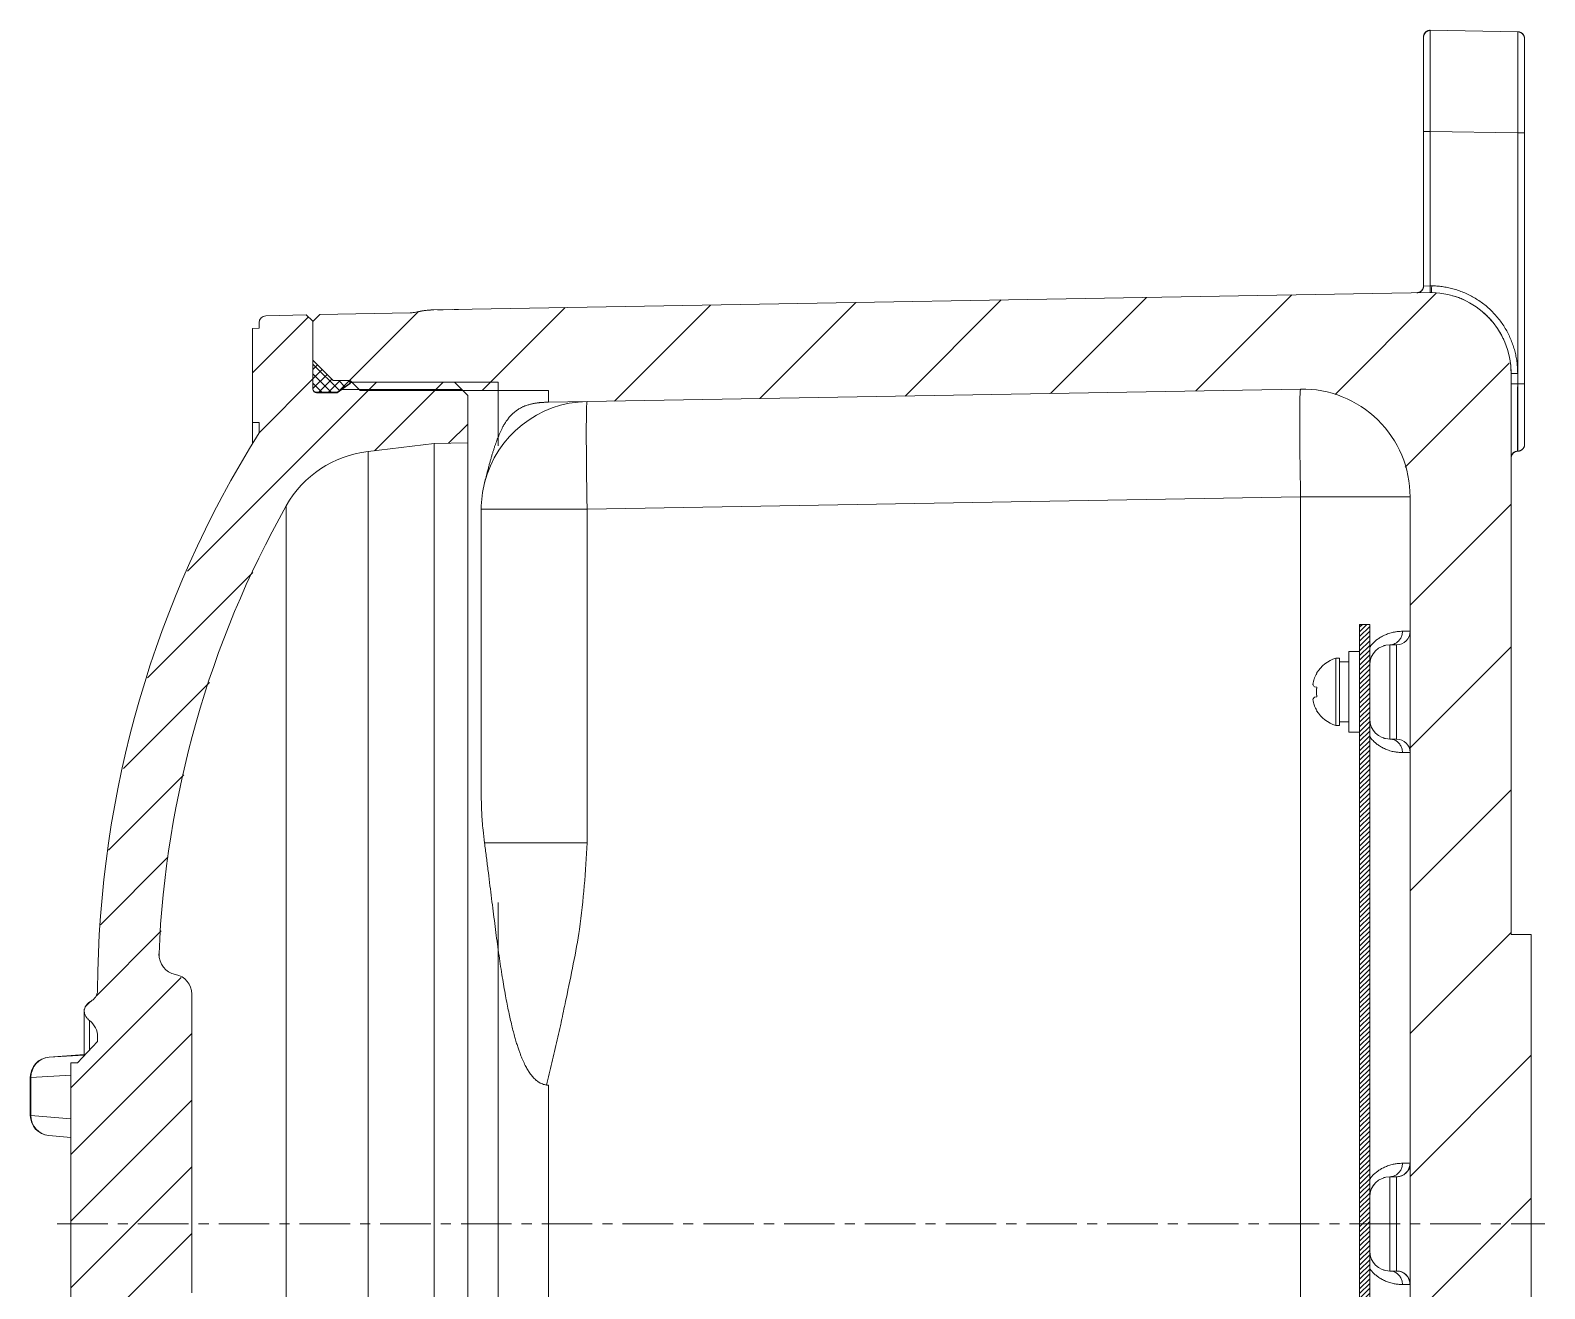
# Model space of a CAD drawing. Header units: millimetres. Extents: x -728 to 992, y -670 to 797.
# Drawn here: x -728.3 to -503.3, y -9.6 to 177.3 of the extents above; entities that cross this region are included whole.
import ezdxf

# ---------------------------------------------------------------- set-up
doc = ezdxf.new("R2010")
doc.units = ezdxf.units.MM
doc.linetypes.add('K5LT_AXLED', pattern=[12, 7.5, -1.5, 1.5, -1.5])
doc.linetypes.add('K5LT_THIN', pattern=[0])

# ---------------------------------------------------------------- blocks, each defined once
blk = doc.blocks.new('U1')
h = blk.add_hatch()
h.set_pattern_fill('', angle=45, style=0, pattern_type=0)
h.set_pattern_definition([(45, (0, 0), (-10.6066, 10.6066), [])])
h.paths.add_polyline_path([(-520.28, -138.32), (-520.07, -138.31), (-515.8, -137.44), (-512.11, -135.1), (-509.51, -131.6), (-508.33, -127.4), (-508.28, -126.31), (-508.28, -43), (-505.28, -43), (-505.28, 43), (-508.28, 43), (-508.28, 126.31), (-509.08, 130.6), (-511.35, 134.33), (-514.81, 136.99), (-518.99, 138.24), (-520.07, 138.31), (-520.28, 138.32), (-668.32, 135.73), (-668.32, 135.73), (-669.16, 135.69), (-669.99, 135.59), (-670.82, 135.43), (-670.82, 135.43), (-671.16, 135.36), (-671.5, 135.32), (-671.85, 135.3), (-671.85, 135.3), (-685.28, 135.07), (-686.28, 134.03), (-686.28, 128.25), (-683.28, 125.25), (-680.78, 125.25), (-679.28, 123.75), (-651.28, 123.75), (-651.28, 122.02), (-539.56, 123.97), (-534.57, 123.27), (-530.04, 121.04), (-526.44, 117.51), (-524.11, 113.04), (-523.28, 108.06), (-523.28, 107.98), (-523.28, -107.98), (-524.08, -112.96), (-526.38, -117.44), (-529.97, -120.99), (-534.48, -123.24), (-539.47, -123.98), (-539.56, -123.97), (-651.28, -122.02), (-651.28, -123.75), (-679.28, -123.75), (-680.78, -125.25), (-683.28, -125.25), (-686.28, -128.25), (-686.28, -134.03), (-685.28, -135.07), (-671.85, -135.3), (-671.85, -135.3), (-671.5, -135.32), (-671.16, -135.36), (-670.82, -135.43), (-670.82, -135.43), (-669.99, -135.59), (-669.16, -135.69), (-668.32, -135.73), (-668.32, -135.73)])
h = blk.add_hatch()
h.set_pattern_fill('', angle=45, style=0, pattern_type=0)
h.set_pattern_definition([(45, (0, 0), (-4.94975, 4.94975), [])])
h.paths.add_polyline_path([(-686.28, -134.05), (-686.28, -124), (-686.14, -123.65), (-685.78, -123.5), (-682.84, -123.5), (-682.55, -123.59), (-680.54, -125), (-665.28, -125), (-663.28, -123), (-663.28, -116), (-668.28, -115.87), (-678.1, -114.69), (-682.96, -113.35), (-687.17, -110.56), (-690.27, -106.64), (-697.11, -92.86), (-702.47, -78.44), (-706.32, -63.54), (-708.59, -48.33), (-709.16, -40.12), (-708.47, -38.08), (-706.72, -37.05), (-704.89, -35.92), (-704.28, -34.11), (-704.28, -19.24), (-705.28, -19.22), (-705.28, -10.27), (-704.28, -10.24), (-704.28, 34.11), (-705.06, 36.12), (-706.72, 37.05), (-708.55, 38.19), (-709.16, 40.12), (-707.73, 55.44), (-704.72, 70.53), (-700.16, 85.22), (-694.1, 99.36), (-690.27, 106.64), (-687.14, 110.59), (-682.93, 113.37), (-678.1, 114.69), (-668.28, 115.87), (-663.28, 116), (-663.28, 123), (-665.28, 125), (-680.54, 125), (-682.55, 123.59), (-682.84, 123.5), (-685.78, 123.5), (-686.14, 123.65), (-686.28, 124), (-686.28, 134.05), (-687.28, 135), (-693.31, 134.84), (-694.01, 134.53), (-694.28, 133.84), (-694.28, 133), (-695.28, 132.97), (-695.28, 119.03), (-694.28, 119), (-694.28, 117.49), (-702.01, 103.66), (-708.31, 89.12), (-713.11, 74.02), (-716.36, 58.51), (-718.04, 42.76), (-718.28, 34.77), (-718.37, 34.2), (-718.37, 34.19), (-718.37, 34.17), (-718.38, 34.14), (-718.41, 34.08), (-718.43, 34.02), (-718.43, 34.02), (-718.43, 34.01), (-718.44, 34), (-718.45, 33.97), (-718.48, 33.91), (-718.5, 33.87), (-718.51, 33.86), (-718.51, 33.86), (-718.52, 33.84), (-718.53, 33.82), (-718.56, 33.77), (-718.58, 33.73), (-718.58, 33.73), (-718.59, 33.72), (-718.6, 33.71), (-718.61, 33.69), (-718.64, 33.64), (-718.67, 33.6), (-718.67, 33.6), (-718.68, 33.59), (-718.69, 33.58), (-718.71, 33.55), (-718.75, 33.51), (-718.8, 33.44), (-718.81, 33.43), (-718.82, 33.42), (-718.85, 33.4), (-718.9, 33.35), (-719, 33.25), (-719.23, 33.09), (-719.31, 33.04), (-719.56, 32.88), (-719.57, 32.87), (-719.58, 32.87), (-719.59, 32.85), (-719.63, 32.82), (-719.7, 32.76), (-719.76, 32.7), (-719.77, 32.69), (-719.78, 32.68), (-719.79, 32.67), (-719.82, 32.63), (-719.89, 32.56), (-719.95, 32.48), (-719.95, 32.48), (-719.96, 32.47), (-719.97, 32.45), (-720, 32.42), (-720.04, 32.34), (-720.08, 32.29), (-720.08, 32.29), (-720.08, 32.28), (-720.09, 32.27), (-720.1, 32.24), (-720.13, 32.18), (-720.14, 32.17), (-720.14, 32.17), (-720.15, 32.16), (-720.15, 32.14), (-720.17, 32.11), (-720.2, 32.04), (-720.25, 31.91), (-720.25, 31.9), (-720.25, 31.9), (-720.25, 31.89), (-720.26, 31.87), (-720.27, 31.84), (-720.28, 31.79), (-720.21, 31.27), (-720.21, 31.26), (-720.21, 31.24), (-720.2, 31.21), (-720.18, 31.15), (-720.14, 31.06), (-720.14, 31.05), (-720.14, 31.05), (-720.13, 31.03), (-720.12, 31), (-720.09, 30.94), (-720.07, 30.9), (-720.07, 30.89), (-720.07, 30.89), (-720.06, 30.87), (-720.04, 30.84), (-720.01, 30.79), (-719.98, 30.74), (-719.98, 30.73), (-719.98, 30.73), (-719.97, 30.71), (-719.95, 30.69), (-719.91, 30.63), (-719.88, 30.58), (-719.87, 30.58), (-719.87, 30.57), (-719.86, 30.56), (-719.84, 30.53), (-719.8, 30.48), (-719.75, 30.43), (-719.75, 30.43), (-719.74, 30.42), (-719.72, 30.4), (-719.69, 30.37), (-719.62, 30.3), (-719.48, 30.19), (-718.34, 28.36), (-718.28, 27.79), (-718.28, 27.08), (-721.28, 23.92), (-722.28, 23.9), (-722.28, -23.9), (-721.28, -23.92), (-718.28, -27.08), (-718.28, -27.79), (-719.06, -29.8), (-719.48, -30.19), (-719.76, -30.44), (-719.76, -30.44), (-719.77, -30.45), (-719.78, -30.47), (-719.81, -30.5), (-719.87, -30.58), (-719.88, -30.58), (-719.88, -30.59), (-719.89, -30.59), (-719.9, -30.61), (-719.91, -30.63), (-719.95, -30.69), (-719.99, -30.74), (-719.99, -30.74), (-719.99, -30.75), (-720, -30.76), (-720.02, -30.79), (-720.05, -30.85), (-720.07, -30.9), (-720.08, -30.9), (-720.08, -30.91), (-720.09, -30.92), (-720.1, -30.95), (-720.12, -31.01), (-720.15, -31.06), (-720.15, -31.07), (-720.15, -31.07), (-720.16, -31.09), (-720.17, -31.12), (-720.19, -31.19), (-720.21, -31.27), (-720.22, -31.28), (-720.22, -31.3), (-720.23, -31.33), (-720.24, -31.39), (-720.26, -31.51), (-720.28, -31.75), (-720.28, -31.79), (-720.25, -31.91), (-720.25, -31.91), (-720.24, -31.92), (-720.24, -31.94), (-720.23, -31.97), (-720.2, -32.04), (-720.14, -32.16), (-720.14, -32.17), (-720.14, -32.18), (-720.13, -32.19), (-720.12, -32.2), (-720.11, -32.24), (-720.07, -32.3), (-720.07, -32.3), (-720.07, -32.31), (-720.06, -32.32), (-720.04, -32.35), (-720.01, -32.4), (-719.95, -32.49), (-719.94, -32.49), (-719.94, -32.5), (-719.92, -32.52), (-719.9, -32.55), (-719.84, -32.62), (-719.76, -32.7), (-719.76, -32.71), (-719.75, -32.71), (-719.73, -32.73), (-719.7, -32.76), (-719.63, -32.82), (-719.56, -32.88), (-719.55, -32.88), (-719.54, -32.89), (-719.52, -32.91), (-719.49, -32.93), (-719.41, -32.99), (-719.31, -33.04), (-718.8, -33.45), (-718.79, -33.45), (-718.78, -33.47), (-718.76, -33.49), (-718.71, -33.55), (-718.67, -33.6), (-718.67, -33.61), (-718.66, -33.61), (-718.65, -33.62), (-718.63, -33.65), (-718.6, -33.7), (-718.58, -33.73), (-718.58, -33.73), (-718.58, -33.74), (-718.57, -33.75), (-718.55, -33.78), (-718.53, -33.82), (-718.5, -33.87), (-718.5, -33.87), (-718.5, -33.88), (-718.49, -33.89), (-718.48, -33.92), (-718.45, -33.97), (-718.43, -34.03), (-718.43, -34.03), (-718.42, -34.04), (-718.42, -34.05), (-718.41, -34.08), (-718.39, -34.14), (-718.36, -34.2), (-718.36, -34.21), (-718.36, -34.23), (-718.35, -34.26), (-718.33, -34.32), (-718.31, -34.44), (-718.28, -34.7), (-718.28, -34.77), (-717.41, -50.59), (-714.95, -66.25), (-710.92, -81.57), (-705.37, -96.41), (-698.35, -110.62), (-694.28, -117.49), (-694.28, -119), (-695.28, -119.03), (-695.28, -132.97), (-694.28, -133), (-694.28, -133.84), (-693.99, -134.55), (-693.31, -134.84), (-687.28, -135)])
h = blk.add_hatch()
h.set_pattern_fill('', angle=45, style=0, pattern_type=0)
h.set_pattern_definition([(45, (0, 0), (-0.7071068, 0.7071068), []), (135, (0, 0), (-0.7071068, -0.7071068), [])])
h.paths.add_polyline_path([(-680.76, -125.25), (-680.76, -124.79), (-682.68, -123.44), (-685.78, -123.44), (-686.14, -123.59), (-686.28, -123.94), (-686.28, -128.25), (-683.28, -125.25)])
h.paths.add_polyline_path([(-680.76, 124.79), (-680.76, 125.25), (-683.28, 125.25), (-686.28, 128.25), (-686.28, 123.94), (-686.14, 123.59), (-685.78, 123.44), (-682.68, 123.44)])
h = blk.add_hatch()
h.set_pattern_fill('', angle=45, style=0, pattern_type=0)
h.set_pattern_definition([(45, (0, 0), (-0.3535534, 0.3535534), [])])
h.paths.add_polyline_path([(-530.78, 89), (-530.78, -89), (-529.28, -89), (-529.28, 89)])
at = {"color": 7, "linetype": 'K5LT_THIN', "lineweight": 18}
for p, q in [((-521.28, 162.25), (-521.28, 176.25)), ((-521.28, 176.25), (-521.28, 162.25)), ((-520.3, 177.25), (-520.28, 177.25)), ((-520.3, 177.25), (-520.3, 177.25)), ((-520.3, 177.25), (-520.3, 177.25)), ((-520.28, 177.25), (-507.27, 177.02)), ((-520.28, 177.25), (-520.28, 162.25)), ((-507.26, 177.02), (-507.27, 177.02)), ((-507.27, 177.02), (-507.26, 177.02)), ((-506.28, 176.02), (-506.28, 162.03)), ((-506.28, 176.02), (-506.28, 176.02)), ((-506.28, 176.02), (-506.28, 162.03)), ((-521.28, 162.25), (-520.3, 162.25)), ((-521.28, 162.25), (-521.28, 139.28)), ((-520.3, 162.25), (-520.3, 139.32)), ((-520.3, 162.25), (-520.28, 162.25)), ((-520.28, 162.25), (-520.28, 139.32)), ((-520.28, 162.25), (-507.27, 162.03)), ((-507.27, 162.03), (-507.27, 124.75)), ((-506.28, 162.03), (-507.27, 162.03)), ((-506.28, 162.03), (-506.28, 124.75)), ((-520.28, 138.32), (-668.32, 135.73)), ((-520.3, 139.32), (-521.28, 139.28)), ((-520.3, 139.32), (-520.28, 139.32)), ((-520.28, 139.32), (-520.07, 139.31)), ((-520.28, 139.32), (-520.28, 138.32)), ((-520.07, 138.31), (-520.28, 138.32)), ((-693.31, 134.84), (-687.28, 135)), ((-687.28, 135), (-686.28, 134.05)), ((-685.28, 135.07), (-686.28, 134.03)), ((-685.28, 135.07), (-671.85, 135.3)), ((-667.76, 135.74), (-666.96, 135.76)), ((-665.31, 135.78), (-664.66, 135.8)), ((-659.49, 135.89), (-659.49, 135.89)), ((-695.28, 132.97), (-694.28, 133)), ((-695.28, 132.97), (-695.28, 119.03)), ((-694.28, 133.84), (-694.28, 133)), ((-686.28, 124), (-686.28, 134.05)), ((-686.28, 134.03), (-686.28, 128.25)), ((-683.28, 125.25), (-686.28, 128.25)), ((-683.28, 125.25), (-686.28, 128.25)), ((-686.28, 128.25), (-686.28, 123.94)), ((-508.28, 126.31), (-507.3, 126.31)), ((-508.28, 43), (-508.28, 126.31)), ((-507.3, 126.31), (-507.3, 124.75)), ((-680.78, 125.25), (-683.28, 125.25)), ((-680.76, 125.25), (-683.28, 125.25)), ((-682.68, 123.44), (-680.76, 124.79)), ((-682.55, 123.59), (-680.54, 125)), ((-682.09, 123.92), (-664.2, 123.92)), ((-679.28, 123.75), (-680.78, 125.25)), ((-680.76, 124.79), (-680.76, 125.25)), ((-680.54, 125), (-665.28, 125)), ((-680.53, 125), (-658.78, 125)), ((-651.28, 123.75), (-679.28, 123.75)), ((-663.28, 123), (-665.28, 125)), ((-658.78, 125), (-658.78, 123.75)), ((-658.78, 123.75), (-658.78, 116.83)), ((-539.56, 123.97), (-651.28, 122.02)), ((-651.28, 122.02), (-651.28, 123.75)), ((-508.28, 124.75), (-507.3, 124.75)), ((-507.3, 124.75), (-507.27, 124.75)), ((-507.27, 124.75), (-506.28, 124.75)), ((-506.28, 124.75), (-506.28, 115.75)), ((-506.28, 115.75), (-506.28, 124.75)), ((-506.28, 124.75), (-506.28, 115.75)), ((-685.78, 123.5), (-682.84, 123.5)), ((-685.78, 123.44), (-682.68, 123.44)), ((-663.28, 116), (-663.28, 123)), ((-651.53, 122.02), (-651.53, 122.02)), ((-651.52, 122.02), (-651.53, 122.02)), ((-651.28, 122.02), (-651.52, 122.02)), ((-694.28, 119), (-695.28, 119.03)), ((-695.28, 119.03), (-695.28, 115.87)), ((-694.28, 119), (-694.28, 117.49)), ((-678.1, 114.69), (-668.28, 115.87)), ((-668.28, 115.87), (-663.28, 116)), ((-668.28, 115.87), (-668.28, -115.87)), ((-663.28, -116), (-663.28, 116)), ((-658.78, 116.83), (-658.78, 115.57)), ((-507.3, 114.75), (-507.27, 114.75)), ((-506.28, 115.74), (-506.28, 115.75)), ((-678.1, 114.69), (-678.1, -114.69)), ((-507.3, 114.75), (-507.3, 114.75)), ((-690.27, 106.64), (-690.27, -106.64)), ((-645.56, 106.13), (-661.28, 106.13)), ((-661.28, 106.13), (-661.28, 63.65)), ((-539.56, 107.98), (-645.56, 106.13)), ((-645.56, 106.13), (-645.56, 56.58)), ((-539.56, 107.98), (-523.28, 107.98)), ((-539.56, 107.98), (-539.56, -107.98)), ((-523.28, 107.98), (-523.28, -107.98)), ((-530.78, -89), (-530.78, 89)), ((-529.28, 89), (-530.78, 89)), ((-529.28, -89), (-529.28, 89)), ((-523.28, 88), (-524.43, 88)), ((-526.28, 72), (-526.28, 86)), ((-525.28, 86), (-526.28, 86)), ((-525.28, 72), (-525.28, 86)), ((-534.31, 84), (-533.78, 84)), ((-534.31, 84), (-534.31, 79)), ((-533.78, 84), (-533.78, 79)), ((-532.38, 83.45), (-533.78, 83.45)), ((-532.38, 73), (-532.38, 85)), ((-530.78, 85), (-532.38, 85)), ((-537.18, 81.79), (-537.14, 81.76)), ((-537.51, 79.78), (-537.14, 79.71)), ((-534.31, 79), (-534.31, 74)), ((-533.78, 79), (-533.78, 74)), ((-537.14, 78.29), (-537.51, 78.22)), ((-537.14, 76.24), (-537.18, 76.21)), ((-532.38, 74.55), (-533.78, 74.55)), ((-534.31, 74), (-533.78, 74)), ((-530.78, 73), (-532.38, 73)), ((-525.28, 72), (-526.28, 72)), ((-523.28, 70), (-524.43, 70)), ((-645.56, 56.58), (-660.79, 56.58)), ((-658.78, 47.71), (-658.78, 40.81)), ((-508.28, 43), (-505.28, 43)), ((-505.28, -43), (-505.28, 43)), ((-658.78, 40.81), (-658.78, -40.82)), ((-709.16, 40.12), (-709.16, 39.88)), ((-704.28, 34.11), (-704.28, -10.24)), ((-720.28, 31.79), (-720.28, 24.97)), ((-719.48, 30.19), (-719.48, 25.82)), ((-721.28, 23.92), (-718.28, 27.08)), ((-718.28, 27.79), (-718.28, 27.08)), ((-725.49, 24.77), (-720.28, 25.14)), ((-720.28, 25.14), (-725.49, 24.77)), ((-720.28, 25.04), (-725.49, 24.76)), ((-725.49, 24.76), (-725.49, 24.77)), ((-725.49, 24.77), (-725.49, 24.77)), ((-722.28, 23.9), (-721.28, 23.92)), ((-722.28, 23.9), (-722.28, -23.9)), ((-728.28, 21.78), (-728.28, 21.78)), ((-728.28, 21.76), (-728.28, 21.78)), ((-728.28, 16.11), (-728.28, 21.76)), ((-722.28, 22.08), (-728.18, 21.76)), ((-728.18, 16.1), (-728.18, 21.76)), ((-651.28, 20.59), (-651.28, -20.59)), ((-728.18, 16.1), (-722.28, 15.6)), ((-725.54, 13.12), (-722.28, 12.84)), ((-523.29, 9), (-524.43, 9)), ((-525.29, 7), (-526.28, 7)), ((-526.28, -7), (-526.28, 7)), ((-525.28, -6.99), (-525.28, 6.99)), ((-529.21, 4.66), (-529.2, 4.69)), ((-529.28, 4), (-529.28, 4)), ((-525.29, -7), (-526.28, -7)), ((-523.29, -9), (-524.43, -9))]:
    blk.add_line(p, q, dxfattribs=at)
at = {"color": 30, "linetype": 'K5LT_AXLED', "lineweight": 18, "true_color": 0xff8000}
blk.add_line((-724.28, 0), (-503.28, 0), dxfattribs=at)
at = {"color": 7, "linetype": 'K5LT_THIN', "lineweight": 18}
for centre, radius, start, end in [((-520.28, 176.25), 1, 91.0666, 180), ((-520.28, 176.25), 1, 91, 91.0666), ((-507.28, 176.02), 1, 88.935, 89), ((-507.28, 176.02), 1, 88.9059, 88.935), ((-507.28, 176.02), 1, 0, 88.9059), ((-522.28, 139.28), 1, 271, 0), ((-520.28, 126.31), 12, 0, 89), ((-693.28, 133.84), 1, 91.5, 180), ((-685.78, 124), 0.5, 180, 270), ((-685.78, 123.94), 0.5, 180, 270), ((-539.28, 107.98), 16, 0, 91), ((-682.84, 124), 0.5, 270, 305), ((-645.28, 106.13), 16, 91, 165.7752), ((-561.28, 34.07), 157, 147.9048, 179.7444), ((-507.28, 115.75), 1, 271, 0), ((-676.33, 98.79), 16, 96.3772, 150.6403), ((-507.28, 113.75), 1, 91, 180), ((-645.28, 106.13), 16, 165.7752, 180), ((-561.28, 34.07), 148, 150.6403, 177.6575), ((-525.28, 88), 2, 270, 0), ((-526.28, 83), 3, 90, 180), ((-532.74, 79), 5.24, 107.3682, 147.86), ((-532.74, 79), 5.24, 212.14, 252.6318), ((-526.28, 75), 3, 180, 270), ((-525.28, 70), 2, 0, 90), ((-706.16, 40), 3, 177.6575, 259.2038), ((-707.28, 34.11), 3, 0, 79.2038), ((-721.28, 27.79), 3, 0, 53.0882), ((-725.28, 21.78), 3, 94, 180), ((-725.28, 16.11), 3, 180, 265.0996), ((-526.28, 4), 3, 90, 179.9994), ((-526.28, -4), 3, 180, 270)]:
    blk.add_arc(centre, radius, start, end, dxfattribs=at)
for centre, major_axis, ratio, start_param, end_param in [((-520.32, 139.32), (-0.017, 1), 0.01745, 3.141593, 4.712084), ((-520.06, 139.31), (-0.017, -1), 0.01745, 4.712694, 6.283185), ((-539.28, 107.98), (-0.28, 16), 0.01745, 0, 1.570492), ((-645.28, 106.13), (-0.28, 16), 0.01745, 0, 1.570492), ((-532.81, 78.94), (-3.38, 3.99), 0.915842, 0.488298, 0.67702), ((-532.81, 78.94), (-3.38, 3.99), 0.915842, 0.488298, 0.67702), ((-532.77, 79), (0, -5.24), 0.981779, 4.157813, 4.31707), ((-532.77, 79), (0, -5.24), 0.981779, 4.157813, 4.31707), ((-532.81, 78.8), (-4.96, 1.66), 0.259516, 0.234037, 0.422759), ((-532.81, 78.8), (-4.96, 1.66), 0.259516, 0.234037, 0.422759), ((-533, 79), (0, -5.22), 0.800142, 4.575584, 4.849194), ((-533, 79), (0, -5.22), 0.800142, 4.575584, 4.712389), ((-533, 79), (0, -5.22), 0.800142, 4.712389, 4.849194), ((-532.81, 79.2), (-4.96, -1.66), 0.259516, -0.422759, -0.234037), ((-532.81, 79.2), (-4.96, -1.66), 0.259516, -0.422759, -0.234037), ((-532.81, 79.06), (-3.38, -3.99), 0.915842, 5.606165, 5.794888), ((-532.81, 79.06), (-3.38, -3.99), 0.915842, 5.606165, 5.794888), ((-532.77, 79), (0, -5.24), 0.981779, 5.107708, 5.266965), ((-532.77, 79), (0, -5.24), 0.981779, 5.107708, 5.266965), ((-725.28, 21.78), (-3, 0), 0.999991, 4.782202, 6.283185), ((-725.28, 21.76), (-3, 0), 0.999991, 4.782202, 6.283185), ((-725.28, 21.76), (-0.16, 3), 0.965836, 0.016308, 1.519674), ((-725.28, 21.76), (-3, 0), 0.004236, 0, 0.261799), ((-7642.06, 0), (-7089.63, 0), 0.017455, 3.308778, 3.309019), ((-725.28, 16.11), (-3, 0), 0.004236, 0, 0.261799), ((-725.28, 16.11), (-0.26, -2.99), 0.965682, 4.796092, 6.283185), ((-525.28, 8.98), (2, 0), 0.998311, 4.712389, 6.283185), ((-525.28, -8.98), (2, 0), 0.998311, 0, 1.570796)]:
    blk.add_ellipse(centre, major_axis=major_axis, ratio=ratio, start_param=start_param, end_param=end_param, dxfattribs=at)
for points, knots in [([(-521.28, 162.25), (-521.28, 162.66), (-521.28, 163.06), (-521.28, 164.05), (-521.28, 164.63), (-521.28, 165.79), (-521.28, 166.36), (-521.28, 167.47), (-521.28, 168.02), (-521.28, 169.07), (-521.28, 169.58), (-521.28, 170.51), (-521.28, 170.94), (-521.28, 171.79), (-521.28, 172.22), (-521.28, 173.01), (-521.28, 173.38), (-521.28, 174.06), (-521.28, 174.37), (-521.28, 174.91), (-521.28, 175.14), (-521.28, 175.55), (-521.28, 175.72), (-521.28, 175.99), (-521.28, 176.1), (-521.28, 176.2), (-521.28, 176.22), (-521.28, 176.24), (-521.28, 176.24), (-521.28, 176.24), (-521.28, 176.23), (-521.28, 176.23), (-521.28, 176.23), (-521.28, 176.22), (-521.28, 176.21), (-521.28, 176.21), (-521.28, 176.2), (-521.28, 176.19), (-521.28, 176.19), (-521.28, 176.18), (-521.28, 176.17), (-521.28, 176.17), (-521.28, 176.17), (-521.28, 176.16), (-521.28, 176.16), (-521.28, 176.16), (-521.28, 176.17), (-521.28, 176.17), (-521.28, 176.18), (-521.28, 176.18), (-521.28, 176.18), (-521.28, 176.2), (-521.28, 176.2), (-521.28, 176.23), (-521.28, 176.24), (-521.28, 176.25), (-521.28, 176.26), (-521.28, 176.27), (-521.28, 176.27), (-521.28, 176.29), (-521.28, 176.3), (-521.28, 176.32), (-521.28, 176.34), (-521.27, 176.39), (-521.27, 176.43), (-521.25, 176.51), (-521.24, 176.55), (-521.21, 176.64), (-521.19, 176.68), (-521.14, 176.76), (-521.12, 176.8), (-521.06, 176.88), (-521.03, 176.91), (-520.97, 176.98), (-520.93, 177.01), (-520.86, 177.07), (-520.82, 177.1), (-520.73, 177.14), (-520.69, 177.16), (-520.61, 177.2), (-520.56, 177.21), (-520.47, 177.23), (-520.43, 177.24), (-520.36, 177.25), (-520.35, 177.25), (-520.32, 177.25), (-520.31, 177.25), (-520.3, 177.25)], [0.000011, 0.000011, 0.000011, 0.000011, 10.3426, 10.3426, 25.440149, 25.440149, 40.591357, 40.591357, 55.739547, 55.739547, 70.871652, 70.871652, 84.479831, 84.479831, 99.632979, 99.632979, 114.718178, 114.718178, 129.914521, 129.914521, 144.568668, 144.568668, 159.402907, 159.402907, 174.378951, 174.378951, 182.763349, 182.763349, 183.162637, 183.162637, 183.419272, 183.419272, 183.81856, 183.81856, 184.217848, 184.217848, 184.617137, 184.617137, 185.016425, 185.016425, 185.415713, 185.415713, 185.815002, 185.815002, 186.21429, 186.21429, 186.613579, 186.613579, 186.838637, 186.838637, 187.012867, 187.012867, 187.412155, 187.412155, 187.748608, 187.748608, 187.862727, 187.862727, 187.976957, 187.976957, 188.205419, 188.205419, 188.662342, 188.662342, 189.576189, 189.576189, 190.736714, 190.736714, 191.919502, 191.919502, 193.118795, 193.118795, 194.328321, 194.328321, 195.541459, 195.541459, 196.751422, 196.751422, 197.95146, 197.95146, 199.135053, 199.135053, 200.296108, 200.296108, 200.753802, 200.753802, 201, 201, 201, 201]), ([(-520.3, 177.25), (-520.3, 177.25), (-520.3, 177.25), (-520.31, 177.25), (-520.31, 177.25), (-520.32, 177.25), (-520.33, 177.25), (-520.35, 177.25), (-520.37, 177.25), (-520.41, 177.24), (-520.44, 177.24), (-520.52, 177.22), (-520.56, 177.21), (-520.65, 177.18), (-520.69, 177.16), (-520.77, 177.12), (-520.81, 177.1), (-520.89, 177.05), (-520.93, 177.02), (-521, 176.95), (-521.03, 176.92), (-521.09, 176.85), (-521.11, 176.81), (-521.16, 176.73), (-521.18, 176.68), (-521.22, 176.6), (-521.24, 176.55), (-521.26, 176.46), (-521.27, 176.42), (-521.28, 176.33), (-521.28, 176.29), (-521.28, 176.25)], [0, 0, 0, 0, 0.106991, 0.106991, 0.299525, 0.299525, 0.670378, 0.670378, 1.412083, 1.412083, 2.895493, 2.895493, 5.155546, 5.155546, 7.462534, 7.462534, 9.805474, 9.805474, 12.172405, 12.172405, 14.550565, 14.550565, 16.926749, 16.926749, 19.287696, 19.287696, 21.620485, 21.620485, 23.912912, 23.912912, 26, 26, 26, 26]), ([(-520.3, 177.25), (-520.3, 177.25), (-520.3, 177.25), (-520.31, 177.25), (-520.31, 177.25), (-520.32, 177.25), (-520.32, 177.25), (-520.33, 177.25), (-520.33, 177.25), (-520.34, 177.25), (-520.36, 177.25), (-520.39, 177.24), (-520.41, 177.24), (-520.48, 177.23), (-520.52, 177.22), (-520.61, 177.2), (-520.65, 177.18), (-520.74, 177.14), (-520.78, 177.12), (-520.86, 177.07), (-520.89, 177.04), (-520.97, 176.98), (-521, 176.95), (-521.06, 176.88), (-521.09, 176.84), (-521.14, 176.76), (-521.17, 176.72), (-521.21, 176.63), (-521.22, 176.59), (-521.25, 176.5), (-521.26, 176.46), (-521.28, 176.36), (-521.28, 176.3), (-521.28, 176.25)], [0.017455, 0.017455, 0.017455, 0.017455, 0.05109, 0.05109, 0.222859, 0.222859, 0.432423, 0.432423, 0.479778, 0.479778, 0.993617, 0.993617, 2.021294, 2.021294, 4.005067, 4.005067, 6.032221, 6.032221, 8.093872, 8.093872, 10.179728, 10.179728, 12.278717, 12.278717, 14.379277, 14.379277, 16.469707, 16.469707, 18.538521, 18.538521, 20.574795, 20.574795, 23, 23, 23, 23]), ([(-506.28, 162.03), (-506.28, 162.43), (-506.28, 162.83), (-506.28, 163.64), (-506.28, 164.04), (-506.28, 164.98), (-506.28, 165.51), (-506.28, 166.54), (-506.28, 167.03), (-506.28, 168.05), (-506.28, 168.58), (-506.28, 169.6), (-506.28, 170.09), (-506.28, 170.98), (-506.28, 171.38), (-506.28, 172.15), (-506.28, 172.51), (-506.28, 173.19), (-506.28, 173.5), (-506.28, 174.1), (-506.28, 174.38), (-506.28, 174.88), (-506.28, 175.1), (-506.28, 175.37), (-506.28, 175.45), (-506.28, 175.6), (-506.28, 175.68), (-506.28, 175.82), (-506.28, 175.89), (-506.28, 175.94), (-506.28, 175.94), (-506.28, 175.94), (-506.28, 175.94), (-506.28, 175.93), (-506.28, 175.92), (-506.28, 175.91), (-506.28, 175.9), (-506.28, 175.88), (-506.28, 175.87), (-506.28, 175.85), (-506.28, 175.84), (-506.28, 175.82), (-506.28, 175.81), (-506.28, 175.8), (-506.28, 175.79), (-506.28, 175.79), (-506.28, 175.78), (-506.28, 175.79), (-506.28, 175.8), (-506.28, 175.82), (-506.28, 175.83), (-506.28, 175.87), (-506.28, 175.9), (-506.28, 175.95), (-506.28, 175.99), (-506.28, 176.03), (-506.28, 176.03), (-506.28, 176.04), (-506.28, 176.05), (-506.28, 176.06), (-506.28, 176.07), (-506.29, 176.1), (-506.29, 176.11), (-506.29, 176.17), (-506.3, 176.2), (-506.32, 176.28), (-506.33, 176.33), (-506.36, 176.41), (-506.38, 176.45), (-506.42, 176.54), (-506.45, 176.58), (-506.5, 176.65), (-506.53, 176.69), (-506.6, 176.76), (-506.64, 176.79), (-506.71, 176.84), (-506.75, 176.87), (-506.83, 176.92), (-506.87, 176.94), (-506.96, 176.97), (-507.01, 176.98), (-507.09, 177.01), (-507.14, 177.01), (-507.2, 177.02), (-507.22, 177.02), (-507.25, 177.02), (-507.25, 177.02), (-507.26, 177.02)], [0.000002, 0.000002, 0.000002, 0.000002, 9.673993, 9.673993, 19.347985, 19.347985, 32.495906, 32.495906, 44.992864, 44.992864, 59.120959, 59.120959, 73.286146, 73.286146, 86.059315, 86.059315, 98.759802, 98.759802, 111.707202, 111.707202, 125.227827, 125.227827, 139.298704, 139.298704, 145.46938, 145.46938, 153.133247, 153.133247, 162.959729, 162.959729, 163.971512, 163.971512, 164.60426, 164.60426, 165.611436, 165.611436, 166.623218, 166.623218, 167.635001, 167.635001, 168.646783, 168.646783, 169.658566, 169.658566, 170.670349, 170.670349, 171.682131, 171.682131, 172.693914, 172.693914, 173.705696, 173.705696, 174.717479, 174.717479, 175.605892, 175.605892, 175.712634, 175.712634, 175.820193, 175.820193, 176.035309, 176.035309, 176.465542, 176.465542, 177.326008, 177.326008, 178.411736, 178.411736, 179.518238, 179.518238, 180.640119, 180.640119, 181.771508, 181.771508, 182.906209, 182.906209, 184.037872, 184.037872, 185.160181, 185.160181, 186.267044, 186.267044, 187.352762, 187.352762, 187.769531, 187.769531, 187.990927, 187.990927, 187.990927, 187.990927]), ([(-507.26, 177.02), (-507.26, 177.02), (-507.26, 177.02), (-507.26, 177.02), (-507.25, 177.02), (-507.24, 177.02), (-507.23, 177.02), (-507.21, 177.02), (-507.2, 177.02), (-507.15, 177.01), (-507.12, 177.01), (-507.05, 177), (-507.01, 176.98), (-506.92, 176.96), (-506.88, 176.94), (-506.79, 176.9), (-506.75, 176.87), (-506.68, 176.82), (-506.64, 176.79), (-506.57, 176.73), (-506.54, 176.69), (-506.48, 176.62), (-506.45, 176.58), (-506.4, 176.5), (-506.38, 176.46), (-506.34, 176.37), (-506.33, 176.33), (-506.3, 176.24), (-506.3, 176.19), (-506.29, 176.11), (-506.28, 176.06), (-506.28, 176.02)], [0.019155, 0.019155, 0.019155, 0.019155, 0.106991, 0.106991, 0.299525, 0.299525, 0.670378, 0.670378, 1.412083, 1.412083, 2.895493, 2.895493, 5.155546, 5.155546, 7.462534, 7.462534, 9.805474, 9.805474, 12.172405, 12.172405, 14.550565, 14.550565, 16.92675, 16.92675, 19.287696, 19.287696, 21.620485, 21.620485, 23.912912, 23.912912, 26, 26, 26, 26]), ([(-522.27, 138.28), (-522.22, 138.28), (-522.18, 138.29), (-522.09, 138.3), (-522.05, 138.31), (-521.96, 138.33), (-521.92, 138.35), (-521.83, 138.39), (-521.79, 138.41), (-521.71, 138.46), (-521.67, 138.49), (-521.6, 138.55), (-521.57, 138.58), (-521.51, 138.65), (-521.48, 138.69), (-521.42, 138.77), (-521.4, 138.81), (-521.36, 138.89), (-521.34, 138.94), (-521.32, 139.02), (-521.3, 139.07), (-521.29, 139.16), (-521.28, 139.2), (-521.28, 139.26), (-521.28, 139.27), (-521.28, 139.28)], [0.000072, 0.000072, 0.000072, 0.000072, 1.190232, 1.190232, 2.396465, 2.396465, 3.629216, 3.629216, 4.88315, 4.88315, 6.152027, 6.152027, 7.429127, 7.429127, 8.707425, 8.707425, 9.979804, 9.979804, 11.239273, 11.239273, 12.479176, 12.479176, 13.692948, 13.692948, 13.999993, 13.999993, 13.999993, 13.999993]), ([(-521.28, 139.28), (-521.28, 139.28), (-521.28, 139.28), (-521.28, 139.28), (-521.28, 139.28), (-521.28, 139.27), (-521.28, 139.27), (-521.28, 139.26), (-521.28, 139.26), (-521.28, 139.25), (-521.28, 139.24), (-521.28, 139.21), (-521.29, 139.19), (-521.29, 139.14), (-521.3, 139.11), (-521.31, 139.03), (-521.33, 138.98), (-521.36, 138.9), (-521.38, 138.85), (-521.42, 138.77), (-521.44, 138.73), (-521.5, 138.66), (-521.53, 138.62), (-521.6, 138.55), (-521.63, 138.52), (-521.71, 138.46), (-521.75, 138.44), (-521.83, 138.39), (-521.87, 138.37), (-521.96, 138.33), (-522, 138.32), (-522.09, 138.3), (-522.13, 138.29), (-522.21, 138.28), (-522.24, 138.28), (-522.27, 138.28)], [0.000012, 0.000012, 0.000012, 0.000012, 0.010357, 0.010357, 0.123532, 0.123532, 0.247088, 0.247088, 0.4942, 0.4942, 0.988423, 0.988423, 1.976871, 1.976871, 3.953754, 3.953754, 6.487812, 6.487812, 9.071388, 9.071388, 11.691532, 11.691532, 14.33435, 14.33435, 16.985533, 16.985533, 19.630332, 19.630332, 22.254067, 22.254067, 24.842573, 24.842573, 27.381118, 27.381118, 28.99939, 28.99939, 28.99939, 28.99939]), ([(-516.96, 137.84), (-516.84, 137.81), (-516.72, 137.77), (-516.48, 137.7), (-516.36, 137.66), (-516.12, 137.57), (-516, 137.53), (-515.77, 137.43), (-515.65, 137.39), (-515.43, 137.29), (-515.32, 137.24), (-515.22, 137.19)], [0, 0, 0, 0, 3.2, 3.2, 6.4, 6.4, 9.6, 9.6, 12.8, 12.8, 15.808956, 15.808956, 15.808956, 15.808956]), ([(-671.85, 135.3), (-671.64, 135.31), (-671.29, 135.34), (-670.95, 135.4), (-670.82, 135.43)], [0, 0, 0, 0, 3.022079, 5, 5, 5, 5]), ([(-668.32, 135.73), (-668.5, 135.73), (-668.77, 135.72), (-669.28, 135.68), (-669.93, 135.61), (-670.5, 135.5), (-670.82, 135.43)], [0, 0, 0, 0, 1.540275, 2.224453, 4.241016, 7, 7, 7, 7]), ([(-668.79, 135.72), (-668.88, 135.71), (-668.97, 135.7), (-669.23, 135.68), (-669.42, 135.67), (-669.82, 135.62), (-670.03, 135.59), (-670.43, 135.51), (-670.63, 135.47), (-670.82, 135.43)], [1.398189, 1.398189, 1.398189, 1.398189, 1.701546, 1.701546, 2.433225, 2.433225, 3.233225, 3.233225, 3.999935, 3.999935, 3.999935, 3.999935]), ([(-670.82, 135.43), (-670.67, 135.46), (-670.52, 135.5), (-670.22, 135.55), (-670.07, 135.58), (-669.77, 135.62), (-669.61, 135.64), (-669.31, 135.68), (-669.16, 135.69), (-668.94, 135.71), (-668.87, 135.71), (-668.8, 135.71)], [0.000397, 0.000397, 0.000397, 0.000397, 3.6, 3.6, 7.2, 7.2, 10.8, 10.8, 14.4, 14.4, 15.990119, 15.990119, 15.990119, 15.990119]), ([(-511.16, 134.11), (-511.23, 134.19), (-511.29, 134.26), (-511.44, 134.43), (-511.52, 134.51), (-511.68, 134.68), (-511.76, 134.76), (-511.92, 134.92), (-512, 135), (-512.17, 135.15), (-512.25, 135.23), (-512.33, 135.3)], [0.27652, 0.27652, 0.27652, 0.27652, 2.6, 2.6, 5.2, 5.2, 7.8, 7.8, 10.4, 10.4, 12.919087, 12.919087, 12.919087, 12.919087]), ([(-509.02, 130.44), (-509.08, 130.61), (-509.14, 130.77), (-509.28, 131.11), (-509.35, 131.27), (-509.51, 131.6), (-509.59, 131.76), (-509.71, 131.99), (-509.74, 132.05), (-509.83, 132.21), (-509.88, 132.31), (-510.01, 132.52), (-510.08, 132.63), (-510.15, 132.75)], [0.091346, 0.091346, 0.091346, 0.091346, 4.4, 4.4, 8.8, 8.8, 13.2, 13.2, 15.010268, 15.010268, 17.6, 17.6, 20.942216, 20.942216, 20.942216, 20.942216]), ([(-508.28, 126.31), (-508.28, 126.47), (-508.29, 126.63), (-508.3, 126.94), (-508.31, 127.1), (-508.33, 127.41), (-508.35, 127.56), (-508.38, 127.87), (-508.4, 128.03), (-508.45, 128.33), (-508.48, 128.48), (-508.51, 128.63)], [0.000001, 0.000001, 0.000001, 0.000001, 3.8, 3.8, 7.6, 7.6, 11.4, 11.4, 15.2, 15.2, 18.907054, 18.907054, 18.907054, 18.907054]), ([(-651.53, 122.02), (-651.66, 122.02), (-651.83, 122.01), (-652.09, 122), (-652.26, 121.99), (-652.43, 121.98), (-652.55, 121.97), (-652.73, 121.95), (-652.95, 121.92), (-653.19, 121.89), (-653.44, 121.85), (-653.66, 121.8), (-653.89, 121.75), (-654.11, 121.69), (-654.35, 121.62), (-654.58, 121.55), (-654.77, 121.48), (-654.92, 121.42), (-655.05, 121.36), (-655.24, 121.28), (-655.45, 121.17), (-655.69, 121.03), (-655.87, 120.91), (-656.03, 120.8), (-656.2, 120.67), (-656.36, 120.54), (-656.53, 120.39), (-656.71, 120.23), (-656.9, 120.02), (-657.12, 119.78), (-657.31, 119.55), (-657.48, 119.32), (-657.63, 119.1), (-657.82, 118.8), (-658.03, 118.45), (-658.25, 118.03), (-658.44, 117.64), (-658.61, 117.25), (-658.76, 116.88), (-658.9, 116.52), (-659.04, 116.14), (-659.18, 115.74), (-659.33, 115.32), (-659.47, 114.87), (-659.62, 114.41), (-659.76, 113.93), (-659.9, 113.43), (-660.05, 112.91), (-660.19, 112.37), (-660.44, 111.44), (-660.64, 110.66), (-660.79, 110.06)], [0, 0, 0, 0, 0.493369, 0.658583, 1.074996, 1.206868, 1.387319, 1.578477, 2.034374, 2.419023, 2.809786, 3.327, 3.750202, 4.23326, 4.797619, 5.461719, 6.04807, 6.42097, 6.816944, 7.267074, 8.237474, 9.074513, 10.034251, 10.567402, 11.128368, 12.338348, 12.994498, 13.685521, 15.209948, 16.349902, 17.541136, 18.783464, 19.776966, 20.811531, 23.045945, 24.674356, 26.358721, 28.099446, 29.463202, 30.863918, 32.324209, 33.808053, 35.345361, 36.914413, 38.523607, 40.140856, 41.784529, 43.445148, 45.133953, 46.829532, 52, 52, 52, 52]), ([(-507.27, 114.75), (-507.27, 114.75), (-507.26, 114.75), (-507.26, 114.75), (-507.26, 114.75), (-507.25, 114.75), (-507.25, 114.75), (-507.23, 114.75), (-507.22, 114.75), (-507.2, 114.75), (-507.18, 114.75), (-507.15, 114.76), (-507.14, 114.76), (-507.1, 114.77), (-507.09, 114.77), (-507.03, 114.78), (-506.98, 114.8), (-506.9, 114.83), (-506.85, 114.85), (-506.77, 114.89), (-506.73, 114.91), (-506.66, 114.97), (-506.62, 115), (-506.55, 115.07), (-506.52, 115.1), (-506.46, 115.18), (-506.44, 115.21), (-506.39, 115.3), (-506.37, 115.34), (-506.34, 115.43), (-506.32, 115.47), (-506.3, 115.56), (-506.29, 115.6), (-506.28, 115.68), (-506.28, 115.72), (-506.28, 115.75)], [0.000143, 0.000143, 0.000143, 0.000143, 0.01, 0.01, 0.221214, 0.221214, 0.442714, 0.442714, 0.885713, 0.885713, 1.771711, 1.771711, 2.597555, 2.597555, 3.543709, 3.543709, 5.987387, 5.987387, 8.479897, 8.479897, 11.008962, 11.008962, 13.561478, 13.561478, 16.123548, 16.123548, 18.680871, 18.680871, 21.21916, 21.21916, 23.724568, 23.724568, 26.184081, 26.184081, 28, 28, 28, 28]), ([(-507.27, 114.75), (-507.22, 114.75), (-507.18, 114.75), (-507.13, 114.76), (-507.13, 114.76), (-507.12, 114.76)], [0.000114, 0.000114, 0.000114, 0.000114, 1.785293, 1.785293, 1.948136, 1.948136, 1.948136, 1.948136]), ([(-507.3, 114.75), (-507.34, 114.75), (-507.39, 114.75), (-507.48, 114.73), (-507.52, 114.72), (-507.57, 114.71), (-507.58, 114.71), (-507.62, 114.69), (-507.66, 114.68), (-507.73, 114.64), (-507.77, 114.62), (-507.85, 114.57), (-507.89, 114.54), (-507.96, 114.48), (-508, 114.45), (-508.06, 114.38), (-508.09, 114.34), (-508.14, 114.26), (-508.16, 114.22), (-508.2, 114.14), (-508.22, 114.1), (-508.25, 114.01), (-508.26, 113.96), (-508.28, 113.87), (-508.28, 113.83), (-508.28, 113.77), (-508.28, 113.76), (-508.28, 113.75)], [0.000027, 0.000027, 0.000027, 0.000027, 1.360404, 1.360404, 2.739072, 2.739072, 2.984596, 2.984596, 4.148017, 4.148017, 5.581145, 5.581145, 7.031327, 7.031327, 8.490891, 8.490891, 9.951821, 9.951821, 11.405994, 11.405994, 12.845431, 12.845431, 14.26253, 14.26253, 15.649656, 15.649656, 16, 16, 16, 16]), ([(-508.28, 113.75), (-508.28, 113.79), (-508.28, 113.84), (-508.27, 113.93), (-508.26, 113.97), (-508.24, 114.06), (-508.22, 114.1), (-508.18, 114.18), (-508.16, 114.23), (-508.12, 114.31), (-508.09, 114.34), (-508.03, 114.42), (-508, 114.45), (-507.93, 114.52), (-507.89, 114.55), (-507.81, 114.6), (-507.77, 114.62), (-507.69, 114.67), (-507.64, 114.68), (-507.6, 114.7), (-507.59, 114.7), (-507.58, 114.7)], [0.015489, 0.015489, 0.015489, 0.015489, 2.295005, 2.295005, 4.620854, 4.620854, 6.997835, 6.997835, 9.415665, 9.415665, 11.86231, 11.86231, 14.32481, 14.32481, 16.78962, 16.78962, 19.243016, 19.243016, 21.671516, 21.671516, 21.963371, 21.963371, 21.963371, 21.963371]), ([(-524.43, 88), (-524.52, 88), (-524.72, 88), (-525.02, 87.97), (-525.32, 87.94), (-525.62, 87.89), (-525.94, 87.83), (-526.28, 87.73), (-526.63, 87.62), (-526.95, 87.49), (-527.25, 87.35), (-527.54, 87.2), (-527.8, 87.04), (-528.04, 86.88), (-528.26, 86.71), (-528.47, 86.54), (-528.69, 86.34), (-528.89, 86.12), (-529.1, 85.88), (-529.22, 85.72), (-529.28, 85.63)], [0, 0, 0, 0, 0.0726066, 0.1367995, 0.1923108, 0.2428469, 0.2978771, 0.3537247, 0.4067681, 0.4522383, 0.4944836, 0.5324948, 0.5687443, 0.5999129, 0.6269253, 0.6559735, 0.6838109, 0.7146462, 0.7423845, 0.7703829, 0.7703829, 0.7703829, 0.7703829]), ([(-524.43, 88), (-524.43, 87.89), (-524.44, 87.67), (-524.51, 87.37), (-524.61, 87.11), (-524.74, 86.88), (-524.9, 86.66), (-525.09, 86.46), (-525.3, 86.3), (-525.53, 86.16), (-525.77, 86.07), (-526.02, 86.01), (-526.2, 86), (-526.28, 86)], [0, 0, 0, 0, 0.109581, 0.205148, 0.29043, 0.377935, 0.468066, 0.556942, 0.646111, 0.735601, 0.823183, 0.911459, 1, 1, 1, 1]), ([(-526.98, 85.92), (-526.98, 85.92), (-526.98, 85.92), (-526.99, 85.92), (-526.99, 85.91), (-527, 85.91), (-527.01, 85.91), (-527.03, 85.9), (-527.05, 85.9), (-527.08, 85.89), (-527.1, 85.89), (-527.13, 85.88), (-527.15, 85.87), (-527.19, 85.86), (-527.22, 85.85), (-527.25, 85.84)], [0.103038, 0.103038, 0.103038, 0.103038, 0.206077, 0.206077, 0.412153, 0.412153, 0.824306, 0.824306, 1.648613, 1.648613, 2.648613, 2.648613, 3.648613, 3.648613, 5, 5, 5, 5]), ([(-529.25, 83.46), (-529.25, 83.47), (-529.24, 83.49), (-529.23, 83.55), (-529.22, 83.59), (-529.21, 83.66), (-529.21, 83.68), (-529.2, 83.69)], [14.573556, 14.573556, 14.573556, 14.573556, 16.2, 16.2, 21.6, 21.6, 23.704367, 23.704367, 23.704367, 23.704367]), ([(-528.85, 84.55), (-528.84, 84.57), (-528.83, 84.59), (-528.8, 84.63), (-528.79, 84.65), (-528.76, 84.69), (-528.75, 84.7), (-528.74, 84.72)], [0, 0, 0, 0, 0.562766, 0.562766, 1.125532, 1.125532, 1.676369, 1.676369, 1.676369, 1.676369]), ([(-528.62, 84.88), (-528.62, 84.88), (-528.61, 84.89), (-528.6, 84.91), (-528.59, 84.92), (-528.58, 84.93)], [3.3546576, 3.3546576, 3.3546576, 3.3546576, 3.5255317, 3.5255317, 3.9674422, 3.9674422, 3.9674422, 3.9674422]), ([(-529.25, 74.54), (-529.25, 74.53), (-529.24, 74.51), (-529.23, 74.45), (-529.22, 74.41), (-529.21, 74.34), (-529.21, 74.32), (-529.2, 74.31)], [14.573551, 14.573551, 14.573551, 14.573551, 16.2, 16.2, 21.6, 21.6, 23.704365, 23.704365, 23.704365, 23.704365]), ([(-524.43, 70), (-524.52, 70), (-524.72, 70), (-525.02, 70.03), (-525.32, 70.06), (-525.62, 70.11), (-525.94, 70.17), (-526.28, 70.27), (-526.63, 70.38), (-526.95, 70.51), (-527.25, 70.65), (-527.54, 70.8), (-527.8, 70.96), (-528.04, 71.12), (-528.26, 71.29), (-528.47, 71.46), (-528.69, 71.66), (-528.89, 71.88), (-529.1, 72.12), (-529.22, 72.28), (-529.28, 72.37)], [0, 0, 0, 0, 0.0726066, 0.1367995, 0.1923108, 0.2428469, 0.2978771, 0.3537247, 0.4067681, 0.4522383, 0.4944836, 0.5324948, 0.5687443, 0.5999129, 0.6269253, 0.6559735, 0.6838109, 0.7146462, 0.7423845, 0.7703829, 0.7703829, 0.7703829, 0.7703829]), ([(-528.85, 73.45), (-528.84, 73.43), (-528.83, 73.41), (-528.8, 73.37), (-528.79, 73.35), (-528.76, 73.31), (-528.75, 73.3), (-528.74, 73.28)], [0, 0, 0, 0, 0.562766, 0.562766, 1.125532, 1.125532, 1.676369, 1.676369, 1.676369, 1.676369]), ([(-528.62, 73.12), (-528.62, 73.12), (-528.61, 73.11), (-528.6, 73.09), (-528.59, 73.08), (-528.58, 73.07)], [3.3546576, 3.3546576, 3.3546576, 3.3546576, 3.5255317, 3.5255317, 3.9674422, 3.9674422, 3.9674422, 3.9674422]), ([(-526.98, 72.08), (-526.98, 72.08), (-526.98, 72.08), (-526.99, 72.08), (-526.99, 72.09), (-527, 72.09), (-527.01, 72.09), (-527.03, 72.1), (-527.05, 72.1), (-527.08, 72.11), (-527.1, 72.11), (-527.13, 72.12), (-527.15, 72.13), (-527.19, 72.14), (-527.22, 72.15), (-527.25, 72.16)], [0.12367, 0.12367, 0.12367, 0.12367, 0.247341, 0.247341, 0.494682, 0.494682, 0.989363, 0.989363, 1.978726, 1.978726, 3.178726, 3.178726, 4.378726, 4.378726, 6, 6, 6, 6]), ([(-524.43, 70), (-524.43, 70.11), (-524.44, 70.33), (-524.51, 70.63), (-524.61, 70.89), (-524.74, 71.12), (-524.9, 71.34), (-525.09, 71.54), (-525.3, 71.7), (-525.53, 71.84), (-525.77, 71.93), (-526.02, 71.99), (-526.2, 72), (-526.28, 72)], [0, 0, 0, 0, 0.109581, 0.205148, 0.29043, 0.377935, 0.468066, 0.556942, 0.646111, 0.735601, 0.823183, 0.911459, 1, 1, 1, 1]), ([(-661.28, 63.65), (-661.28, 62.81), (-661.23, 61.09), (-661.05, 58.73), (-660.88, 57.22), (-660.79, 56.58)], [0, 0, 0, 0, 2.179469, 4.400652, 6, 6, 6, 6]), ([(-660.79, 56.58), (-660.71, 55.93), (-660.54, 54.62), (-660.29, 52.66), (-660.05, 50.72), (-659.81, 48.81), (-659.57, 46.93), (-659.33, 45.09), (-659.11, 43.31), (-658.89, 41.56), (-658.65, 39.87), (-658.41, 38.25), (-658.17, 36.71), (-657.92, 35.27), (-657.68, 33.92), (-657.45, 32.66), (-657.21, 31.52), (-656.98, 30.45), (-656.75, 29.47), (-656.52, 28.55), (-656.3, 27.73), (-656.08, 26.99), (-655.87, 26.33), (-655.67, 25.74), (-655.48, 25.22), (-655.3, 24.75), (-655.11, 24.32), (-654.93, 23.92), (-654.75, 23.56), (-654.58, 23.23), (-654.41, 22.94), (-654.24, 22.66), (-654.06, 22.38), (-653.85, 22.1), (-653.63, 21.83), (-653.4, 21.59), (-653.22, 21.41), (-653.02, 21.25), (-652.86, 21.13), (-652.67, 21), (-652.47, 20.89), (-652.21, 20.77), (-651.9, 20.68), (-651.69, 20.64), (-651.57, 20.62)], [0, 0, 0, 0, 2.508626, 4.970105, 7.38695, 9.727756, 12.030379, 14.237726, 16.392608, 18.45815, 20.499835, 22.426609, 24.265016, 25.951741, 27.576559, 29.039772, 30.404045, 31.632984, 32.825504, 33.898357, 34.887342, 35.744171, 36.553223, 37.251242, 37.88595, 38.44392, 38.98638, 39.480531, 39.940504, 40.345327, 40.731047, 41.092763, 41.450247, 41.884271, 42.280859, 42.640636, 43.006711, 43.129215, 43.497586, 43.680807, 43.906805, 44.271718, 44.631447, 45, 45, 45, 45]), ([(-645.56, 56.58), (-645.81, 52.35), (-646.05, 48.12), (-647.2, 40.36), (-647.95, 36.91), (-648.88, 32.43), (-649.1, 31.43), (-649.35, 30.23), (-649.39, 30.04), (-649.49, 29.57), (-649.56, 29.29), (-649.74, 28.45), (-649.88, 27.89), (-650.27, 26.19), (-650.55, 25.06), (-651.07, 22.83), (-651.33, 21.72), (-651.57, 20.62)], [0, 0, 0, 0, 0.2401246, 0.2401246, 0.4249729, 0.4249729, 0.4778717, 0.4778717, 0.4878717, 0.4878717, 0.5026266, 0.5026266, 0.5321365, 0.5321365, 0.5911562, 0.5911562, 0.6481392, 0.6481392, 0.6481392, 0.6481392]), ([(-719.31, 33.04), (-719.14, 33.14), (-718.93, 33.29), (-718.72, 33.54), (-718.6, 33.69), (-718.51, 33.86), (-718.42, 34.04), (-718.31, 34.34), (-718.28, 34.6), (-718.28, 34.77)], [0, 0, 0, 0, 2.759981, 3.673117, 4.582822, 5.485866, 6.385606, 7.483166, 10, 10, 10, 10]), ([(-720.28, 31.79), (-720.27, 31.83), (-720.23, 31.96), (-720.16, 32.13), (-720.06, 32.32), (-719.94, 32.5), (-719.77, 32.7), (-719.56, 32.89), (-719.4, 32.99), (-719.31, 33.04)], [0, 0, 0, 0, 0.074021, 0.252503, 0.335927, 0.476717, 0.651022, 0.817274, 1, 1, 1, 1]), ([(-719.48, 30.19), (-719.58, 30.26), (-719.72, 30.39), (-719.88, 30.58), (-719.99, 30.74), (-720.07, 30.9), (-720.15, 31.07), (-720.25, 31.36), (-720.28, 31.61), (-720.28, 31.79)], [0, 0, 0, 0, 0.198585, 0.302326, 0.404259, 0.502324, 0.598349, 0.715971, 1, 1, 1, 1]), ([(-524.43, 9), (-524.52, 9), (-524.72, 9), (-525.04, 8.97), (-525.33, 8.94), (-525.63, 8.89), (-525.95, 8.82), (-526.29, 8.73), (-526.63, 8.62), (-526.95, 8.49), (-527.24, 8.35), (-527.51, 8.21), (-527.77, 8.06), (-528.02, 7.89), (-528.24, 7.73), (-528.45, 7.55), (-528.65, 7.37), (-528.84, 7.18), (-529.02, 6.98), (-529.16, 6.8), (-529.25, 6.68), (-529.28, 6.63)], [0, 0, 0, 0, 0.0739424, 0.1393093, 0.1955685, 0.2458016, 0.3001676, 0.3551846, 0.4076654, 0.4522374, 0.4927441, 0.528305, 0.5640042, 0.5965407, 0.6256557, 0.6535568, 0.6805483, 0.7067632, 0.7303707, 0.7560432, 0.7703841, 0.7703841, 0.7703841, 0.7703841]), ([(-524.43, 9), (-524.43, 8.89), (-524.44, 8.67), (-524.51, 8.37), (-524.61, 8.11), (-524.74, 7.88), (-524.9, 7.66), (-525.09, 7.46), (-525.3, 7.3), (-525.53, 7.16), (-525.77, 7.07), (-526.02, 7.01), (-526.2, 7), (-526.28, 7)], [0, 0, 0, 0, 0.109581, 0.205148, 0.29043, 0.377935, 0.468066, 0.556942, 0.646111, 0.735601, 0.823183, 0.911459, 1, 1, 1, 1]), ([(-523.29, 9), (-523.29, 8.89), (-523.31, 8.67), (-523.39, 8.37), (-523.49, 8.11), (-523.63, 7.88), (-523.8, 7.66), (-524.01, 7.46), (-524.23, 7.3), (-524.48, 7.16), (-524.74, 7.07), (-525.01, 7.01), (-525.2, 7), (-525.29, 7)], [0, 0, 0, 0, 0.109582, 0.205149, 0.290431, 0.377936, 0.468065, 0.556941, 0.646109, 0.735599, 0.82318, 0.911457, 1, 1, 1, 1]), ([(-527.07, 6.9), (-527.08, 6.89), (-527.09, 6.89), (-527.11, 6.88), (-527.12, 6.88), (-527.14, 6.87), (-527.15, 6.87), (-527.18, 6.86), (-527.21, 6.85), (-527.23, 6.85)], [0, 0, 0, 0, 1.6, 1.6, 3.2, 3.2, 4.8, 4.8, 7.847711, 7.847711, 7.847711, 7.847711]), ([(-528.92, 5.43), (-528.91, 5.45), (-528.9, 5.47), (-528.87, 5.52), (-528.85, 5.54), (-528.83, 5.59), (-528.81, 5.61), (-528.78, 5.66), (-528.77, 5.68), (-528.74, 5.72), (-528.73, 5.74), (-528.71, 5.76)], [0, 0, 0, 0, 1.4, 1.4, 2.8, 2.8, 4.2, 4.2, 5.6, 5.6, 7, 7, 7, 7]), ([(-529.28, 4.17), (-529.28, 4.21), (-529.27, 4.24), (-529.27, 4.28), (-529.27, 4.28), (-529.27, 4.29)], [3.477474, 3.477474, 3.477474, 3.477474, 5.6, 5.6, 6.050841, 6.050841, 6.050841, 6.050841]), ([(-529.28, -4), (-529.28, -4.05), (-529.28, -4.1), (-529.28, -4.16), (-529.28, -4.18), (-529.28, -4.2)], [0.025091, 0.025091, 0.025091, 0.025091, 4.6, 4.6, 6.411988, 6.411988, 6.411988, 6.411988]), ([(-524.43, -9), (-524.52, -9), (-524.72, -9), (-525.04, -8.97), (-525.33, -8.94), (-525.63, -8.89), (-525.95, -8.82), (-526.29, -8.73), (-526.63, -8.62), (-526.95, -8.49), (-527.24, -8.35), (-527.51, -8.21), (-527.77, -8.06), (-528.02, -7.89), (-528.24, -7.73), (-528.45, -7.55), (-528.65, -7.37), (-528.84, -7.18), (-529.02, -6.98), (-529.16, -6.8), (-529.25, -6.68), (-529.28, -6.63)], [0, 0, 0, 0, 0.0739417, 0.139308, 0.1955669, 0.2458006, 0.3001677, 0.3551858, 0.4076675, 0.4522399, 0.4927471, 0.5283078, 0.5640086, 0.5965466, 0.6256617, 0.6535091, 0.6804797, 0.7067468, 0.7303014, 0.7557441, 0.7703839, 0.7703839, 0.7703839, 0.7703839]), ([(-528.82, -5.6), (-528.8, -5.63), (-528.79, -5.65), (-528.75, -5.71), (-528.73, -5.73), (-528.71, -5.76)], [3.0135, 3.0135, 3.0135, 3.0135, 4, 4, 5, 5, 5, 5]), ([(-527.07, -6.9), (-527.07, -6.9), (-527.07, -6.9), (-527.08, -6.89), (-527.09, -6.89), (-527.11, -6.88), (-527.12, -6.88), (-527.14, -6.87), (-527.15, -6.87), (-527.18, -6.86), (-527.21, -6.85), (-527.23, -6.85)], [0, 0, 0, 0, 0.06681, 0.06681, 1.6, 1.6, 3.2, 3.2, 4.8, 4.8, 7.785886, 7.785886, 7.785886, 7.785886]), ([(-524.43, -9), (-524.43, -8.89), (-524.44, -8.67), (-524.51, -8.37), (-524.61, -8.11), (-524.74, -7.88), (-524.9, -7.66), (-525.09, -7.46), (-525.3, -7.3), (-525.53, -7.16), (-525.77, -7.07), (-526.02, -7.01), (-526.2, -7), (-526.28, -7)], [0, 0, 0, 0, 0.109581, 0.205148, 0.29043, 0.377935, 0.468066, 0.556942, 0.646111, 0.735601, 0.823183, 0.911459, 1, 1, 1, 1]), ([(-523.29, -9), (-523.29, -8.89), (-523.31, -8.67), (-523.39, -8.37), (-523.49, -8.11), (-523.63, -7.88), (-523.8, -7.66), (-524.01, -7.46), (-524.23, -7.3), (-524.48, -7.16), (-524.74, -7.07), (-525.01, -7.01), (-525.2, -7), (-525.29, -7)], [0, 0, 0, 0, 0.109582, 0.205149, 0.290431, 0.377936, 0.468065, 0.556941, 0.646109, 0.735599, 0.82318, 0.911457, 1, 1, 1, 1])]:
    blk.add_open_spline(points, degree=3, knots=knots, dxfattribs=at)
for points, weights in [([(-520.3, 162.25), (-520.31, 171.04), (-520.31, 177.25), (-520.3, 177.25)], [1, 0.804837801273, 0.804809644446, 0.999915529517]), ([(-507.27, 177.02), (-507.25, 177.02), (-507.25, 170.81), (-507.27, 162.03)], [0.999844661723, 0.804809654126, 0.804861433552, 1]), ([(-520.07, 139.31), (-512.56, 139.18), (-507.3, 133.82), (-507.3, 126.31)], [1, 0.808833632769, 0.808833632769, 1]), ([(-507.3, 114.75), (-507.31, 114.75), (-507.31, 118.89), (-507.3, 124.75)], [0.99984465319, 0.804809654127, 0.804861436397, 1]), ([(-507.27, 124.75), (-507.25, 118.89), (-507.25, 114.75), (-507.27, 114.75)], [1, 0.804837763257, 0.804809644435, 0.999915643532])]:
    blk.add_rational_spline(points, weights, degree=3, dxfattribs=at)
for points in [[(-523.28, 8.98), (-523.28, 8.99), (-523.28, 8.99), (-523.29, 9), (-523.29, 9), (-523.29, 9)], [(-525.28, 6.99), (-525.28, 6.99), (-525.28, 7), (-525.29, 7), (-525.29, 7), (-525.29, 7)], [(-529.28, 4.1), (-529.28, 4.13), (-529.28, 4.15), (-529.28, 4.18)], [(-529.21, -4.65), (-529.21, -4.67), (-529.2, -4.69), (-529.2, -4.71)], [(-525.28, -6.99), (-525.28, -6.99), (-525.28, -7), (-525.29, -7), (-525.29, -7), (-525.29, -7)], [(-523.28, -8.98), (-523.28, -8.99), (-523.28, -8.99), (-523.29, -9), (-523.29, -9), (-523.29, -9)]]:
    blk.add_open_spline(points, degree=3, dxfattribs=at)
blk = doc.blocks.new('U0')
blk.add_blockref('U1', (0, 0))

msp = doc.modelspace()

# ---------------------------------------------------------------- block references
msp.add_blockref('U0', (0, 0))

doc.saveas('drawing.dxf')
